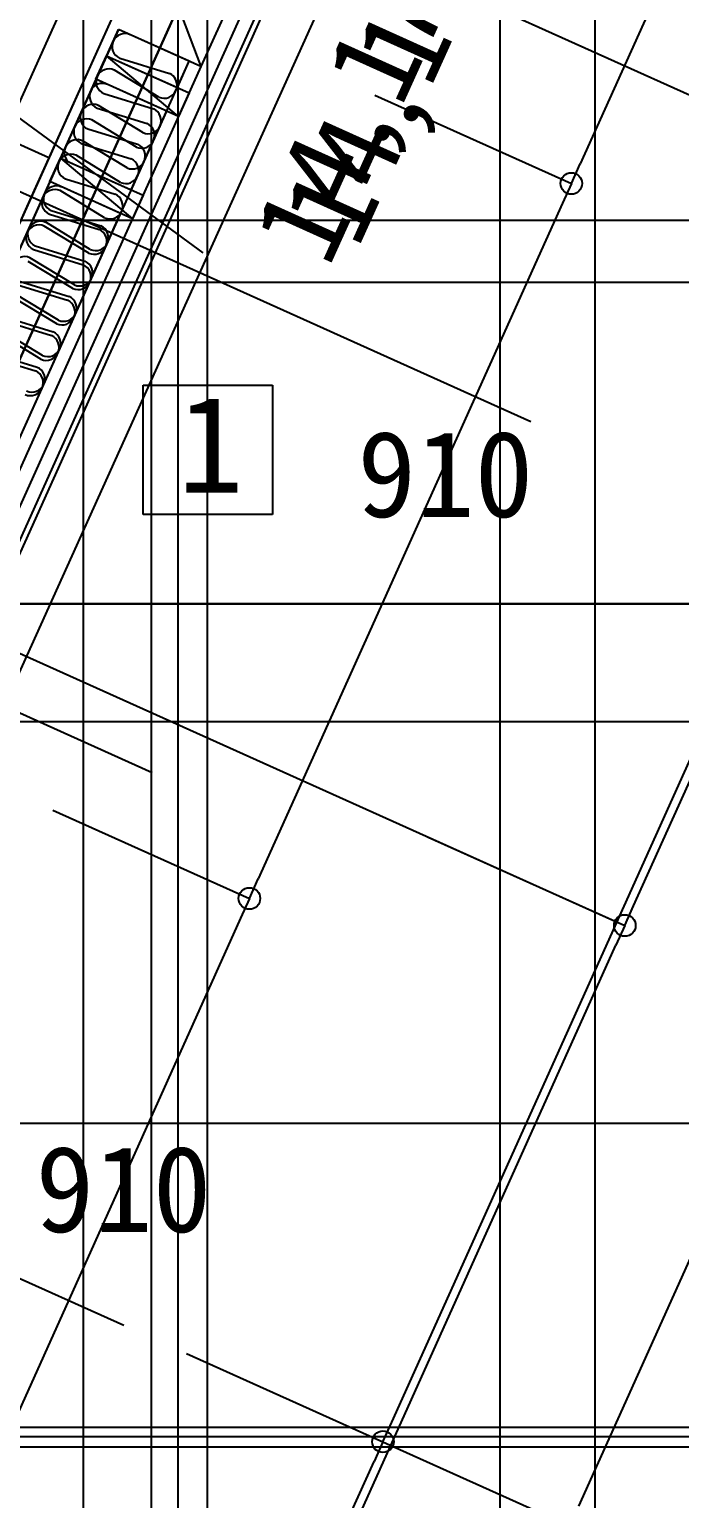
# Model space of a CAD drawing. Header units: metres. Extents: x 10861 to 26950, y 7268 to 22901.
# Drawn here: x 20896 to 21651, y 11675 to 13380 of the extents above; entities that cross this region are included whole.
import ezdxf

# ---------------------------------------------------------------- set-up
doc = ezdxf.new("R2010")
doc.units = ezdxf.units.M

msp = doc.modelspace()

# ---------------------------------------------------------------- linework, layer by layer
at = {"layer": 'COL_1F'}
for p, q in [((21042.9, 13476.1), (21095.5, 13337.3)), ((21138.6, 13433), (21095.5, 13337.3)), ((21095.5, 13337.3), (20999.8, 13380.3))]:
    msp.add_line(p, q, dxfattribs=at)
at = {"layer": 'COL_2F'}
for p, q in [((21042.9, 13476.1), (21095.5, 13337.3)), ((21138.6, 13433), (21095.5, 13337.3)), ((21095.5, 13337.3), (20999.8, 13380.3))]:
    msp.add_line(p, q, dxfattribs=at)
at = {"layer": 'GLID'}
for p, q in [((20959.2, 9325), (20959.2, 22205)), ((20959.2, 9325), (20959.2, 22205)), ((20959.2, 9325), (20959.2, 22205)), ((21038.1, 9325), (21038.1, 22205)), ((21038.1, 9325), (21038.1, 22205)), ((21038.1, 9325), (21038.1, 22205)), ((21069.2, 10010), (21069.2, 22205)), ((21069.2, 10010), (21069.2, 22205)), ((21069.2, 10010), (21069.2, 22205)), ((21102.9, 9325), (21102.9, 22205)), ((21102.9, 9325), (21102.9, 22205)), ((21102.9, 9325), (21102.9, 22205)), ((21442.7, 10010), (21442.7, 22205)), ((21442.7, 10010), (21442.7, 22205)), ((21442.7, 10010), (21442.7, 22205)), ((19544.8, 10019.1), (22036, 15555)), ((19544.8, 10019.1), (22036, 15555)), ((19544.8, 10019.1), (22036, 15555)), ((13801.7, 13158.8), (24358.1, 13158.8)), ((13801.7, 13158.8), (24358.1, 13158.8)), ((13801.7, 13158.8), (24358.1, 13158.8)), ((13801.7, 13087), (24358.1, 13087)), ((13801.7, 13087), (24358.1, 13087)), ((13801.7, 13087), (24358.1, 13087)), ((13801.7, 12713.6), (24358.1, 12713.6)), ((13801.7, 12713.6), (24358.1, 12713.6)), ((13801.7, 12713.6), (24358.1, 12713.6)), ((13801.7, 12576.8), (24358.1, 12576.8)), ((13801.7, 12576.8), (24358.1, 12576.8)), ((13801.7, 12576.8), (24358.1, 12576.8)), ((13953.4, 11758), (24358.1, 11758)), ((13953.4, 11758), (24358.1, 11758)), ((13953.4, 11758), (24358.1, 11758)), ((13514.7, 11735), (24358.1, 11735)), ((13514.7, 11735), (24358.1, 11735)), ((13514.7, 11735), (24358.1, 11735)), ((13801.7, 11747), (24358.1, 11747)), ((13801.7, 11747), (24358.1, 11747)), ((13801.7, 11747), (24358.1, 11747))]:
    msp.add_line(p, q, dxfattribs=at)
at = {"layer": 'WALL_BRACED_1F'}
for p, q in [((21527, 14198.6), (21153.6, 13368.7)), ((21527, 14198.6), (21153.6, 13368.7)), ((21153.6, 13368.7), (20780.1, 12538.9)), ((21153.6, 13368.7), (20780.1, 12538.9)), ((21028.6, 12817.2), (21028.6, 12967.2)), ((21028.6, 12967.2), (21178.6, 12967.2)), ((21178.6, 12967.2), (21178.6, 12817.2)), ((21178.6, 12817.2), (21028.6, 12817.2))]:
    msp.add_line(p, q, dxfattribs=at)
at = {"layer": 'WALL_BRACED_2F'}
for p, q in [((21527, 14198.6), (21153.6, 13368.7)), ((21527, 14198.6), (21153.6, 13368.7)), ((21153.6, 13368.7), (20780.1, 12538.9)), ((21153.6, 13368.7), (20780.1, 12538.9)), ((21028.6, 12817.2), (21028.6, 12967.2)), ((21028.6, 12967.2), (21178.6, 12967.2)), ((21178.6, 12967.2), (21178.6, 12817.2)), ((21178.6, 12817.2), (21028.6, 12817.2))]:
    msp.add_line(p, q, dxfattribs=at)
at = {"layer": 'WALL_NORMAL_1F'}
for p, q in [((21589.2, 14720.7), (20926, 13246.9)), ((20365.1, 11670.2), (21712.8, 14665.1)), ((20379.7, 11663.6), (21727.4, 14658.5)), ((20669.4, 12646.2), (20999.8, 13380.3)), ((21095.5, 13337.3), (20765.2, 12603.2)), ((20973.7, 13322.4), (20986, 13349.8)), ((20986, 13349.8), (21081.8, 13306.7)), ((21069.5, 13279.3), (20986, 13349.8)), ((21069.5, 13279.3), (20973.7, 13322.4)), ((21081.8, 13306.7), (21069.5, 13279.3)), ((20926, 13246.9), (20898.6, 13186)), ((20898.6, 13186), (20427.5, 12139))]:
    msp.add_line(p, q, dxfattribs=at)
at = {"layer": 'WALL_NORMAL_2F'}
for p, q in [((20207.6, 11320.1), (21665.5, 14560.1)), ((20222.1, 11313.5), (21680.1, 14553.5)), ((21493.5, 14508), (20724.7, 12799.6)), ((20731, 12783), (20999.8, 13380.3)), ((21095.5, 13337.3), (20826.7, 12739.9)), ((20920.2, 13203.6), (20932.5, 13230.9)), ((20932.5, 13230.9), (21028.3, 13187.8)), ((20932.5, 13230.9), (21016, 13160.5)), ((21016, 13160.5), (20920.2, 13203.6)), ((21028.3, 13187.8), (21016, 13160.5))]:
    msp.add_line(p, q, dxfattribs=at)
at = {"layer": 'データ 001_1F'}
for p, q in [((18710.5, 8165), (23230.6, 18209.7)), ((21316.8, 11763.8), (22363.2, 14089.2)), ((21597.4, 12363), (22372.4, 14085)), ((21888.3, 14008.5), (21535.4, 13224.3)), ((21888.3, 14008.5), (21535.4, 13224.3)), ((20150.8, 13984.5), (21946.8, 13176.3)), ((22579.8, 13991.7), (21533.4, 11666.3)), ((19872.5, 13647.8), (21478, 12925.3)), ((21297.2, 13304.1), (21525.2, 13201.5)), ((21297.2, 13304.1), (21297.2, 13304.1)), ((21297.2, 13304.1), (21297.2, 13304.1)), ((21297.2, 13304.1), (21297.2, 13304.1)), ((21297.2, 13304.1), (21525.2, 13201.5)), ((21297.2, 13304.1), (21297.2, 13304.1)), ((21525.2, 13201.5), (21535.4, 13224.3)), ((21525.2, 13201.5), (21535.4, 13224.3)), ((21525.2, 13201.5), (21514.9, 13178.7)), ((21525.2, 13201.5), (21514.9, 13178.7)), ((21525.2, 13201.5), (21525.2, 13201.5)), ((21525.2, 13201.5), (21525.2, 13201.5)), ((21514.9, 13178.7), (21162, 12394.4)), ((21514.9, 13178.7), (21162, 12394.4)), ((19776.1, 13087.9), (21038.8, 12517.7)), ((19400.6, 12598.6), (21006.1, 11876.2)), ((20923.8, 12474.2), (21151.7, 12371.6)), ((20923.8, 12474.2), (20923.8, 12474.2)), ((20923.8, 12474.2), (20923.8, 12474.2)), ((20923.8, 12474.2), (20923.8, 12474.2)), ((20923.8, 12474.2), (21151.7, 12371.6)), ((20923.8, 12474.2), (20923.8, 12474.2)), ((21359.2, 12442.8), (21587.2, 12340.2)), ((21359.2, 12442.8), (21359.2, 12442.8)), ((21359.2, 12442.8), (21359.2, 12442.8)), ((21151.7, 12371.6), (21162, 12394.4)), ((21151.7, 12371.6), (21162, 12394.4)), ((21151.7, 12371.6), (21141.5, 12348.8)), ((21151.7, 12371.6), (21141.5, 12348.8)), ((21151.7, 12371.6), (21151.7, 12371.6)), ((21151.7, 12371.6), (21151.7, 12371.6)), ((21141.5, 12348.8), (20788.6, 11564.6)), ((21141.5, 12348.8), (20788.6, 11564.6)), ((21587.2, 12340.2), (21597.4, 12363)), ((21587.2, 12340.2), (21576.9, 12317.4)), ((21587.2, 12340.2), (21587.2, 12340.2)), ((20612.6, 10174.4), (21576.9, 12317.4)), ((26390, 12110.3), (20020, 12110.3)), ((21078.6, 11843.5), (21306.6, 11741)), ((21078.6, 11843.5), (21078.6, 11843.5)), ((21078.6, 11843.5), (21078.6, 11843.5)), ((21306.6, 11741), (21316.8, 11763.8)), ((21295.2, 11746.1), (21523.1, 11643.5)), ((21295.2, 11746.1), (21295.2, 11746.1)), ((21295.2, 11746.1), (21295.2, 11746.1)), ((21306.6, 11741), (21296.3, 11718.2)), ((21306.6, 11741), (21306.6, 11741)), ((20979.9, 11015), (21296.3, 11718.2))]:
    msp.add_line(p, q, dxfattribs=at)
for centre in [(21525.2, 13201.5), (21525.2, 13201.5), (21525.2, 13201.5), (21525.2, 13201.5), (21151.7, 12371.6), (21151.7, 12371.6), (21151.7, 12371.6), (21151.7, 12371.6), (21587.2, 12340.2), (21587.2, 12340.2), (21306.6, 11741), (21306.6, 11741)]:
    msp.add_circle(centre, 12.5, dxfattribs=at)
at = {"layer": 'データ 001_2F'}
for p, q in [((18841.9, 8457.1), (23230.6, 18209.7)), ((21552.8, 10028.3), (21552.8, 14636.4)), ((21597.4, 12363), (22372.4, 14085)), ((21888.3, 14008.5), (21535.4, 13224.3)), ((22579.8, 13991.7), (21533.4, 11666.3)), ((21297.2, 13304.1), (21297.2, 13304.1)), ((21297.2, 13304.1), (21525.2, 13201.5)), ((21297.2, 13304.1), (21297.2, 13304.1)), ((21525.2, 13201.5), (21535.4, 13224.3)), ((21525.2, 13201.5), (21514.9, 13178.7)), ((21525.2, 13201.5), (21525.2, 13201.5)), ((21514.9, 13178.7), (21162, 12394.4)), ((19777.3, 13154.6), (21573.3, 12346.4)), ((26319.4, 12713.6), (11602.5, 12713.6)), ((20923.8, 12474.2), (20923.8, 12474.2)), ((20923.8, 12474.2), (21151.7, 12371.6)), ((20923.8, 12474.2), (20923.8, 12474.2)), ((21359.2, 12442.8), (21587.2, 12340.2)), ((21359.2, 12442.8), (21359.2, 12442.8)), ((21359.2, 12442.8), (21359.2, 12442.8)), ((21151.7, 12371.6), (21162, 12394.4)), ((21151.7, 12371.6), (21141.5, 12348.8)), ((21151.7, 12371.6), (21151.7, 12371.6)), ((21141.5, 12348.8), (20788.6, 11564.6)), ((21587.2, 12340.2), (21597.4, 12363)), ((21587.2, 12340.2), (21576.9, 12317.4)), ((21587.2, 12340.2), (21587.2, 12340.2)), ((20612.6, 10174.4), (21576.9, 12317.4)), ((21295.2, 11746.1), (21523.1, 11643.5)), ((21295.2, 11746.1), (21295.2, 11746.1)), ((21295.2, 11746.1), (21295.2, 11746.1))]:
    msp.add_line(p, q, dxfattribs=at)
for centre in [(21525.2, 13201.5), (21525.2, 13201.5), (21151.7, 12371.6), (21151.7, 12371.6), (21587.2, 12340.2), (21587.2, 12340.2)]:
    msp.add_circle(centre, 12.5, dxfattribs=at)
at = {"layer": 'データ 001_3F'}
msp.add_line((22724.7, 17085.6), (19772.5, 10525), dxfattribs=at)
at = {"layer": '断熱材_1F'}
for p, q in [((20999.8, 13380.3), (20986, 13349.8)), ((21081.9, 13343.4), (20999.8, 13380.3)), ((20986, 13349.8), (21068.1, 13312.8)), ((21001.2, 13346.8), (21058.9, 13329)), ((21068.1, 13312.8), (21081.9, 13343.4)), ((20973.7, 13322.4), (20799.3, 12934.8)), ((21055.8, 13285.5), (20973.7, 13322.4)), ((20881.4, 12897.9), (21055.8, 13285.5)), ((20975.1, 13288.9), (21032.9, 13271.1)), ((21020.6, 13243.8), (20968.9, 13275.2)), ((21002.1, 13202.7), (20950.5, 13234.2)), ((20956.6, 13247.9), (21014.4, 13230.1)), ((20938.2, 13206.8), (20995.9, 13189)), ((20983.6, 13161.7), (20932, 13193.2)), ((20919.7, 13165.8), (20977.5, 13148)), ((20965.2, 13120.7), (20913.5, 13152.1)), ((20901.2, 13124.8), (20959, 13107)), ((20946.7, 13079.6), (20895.1, 13111.1)), ((20882.8, 13083.7), (20940.5, 13065.9)), ((20928.2, 13038.6), (20876.6, 13070)), ((20864.3, 13042.7), (20922.1, 13024.9)), ((20909.8, 12997.5), (20858.1, 13029)), ((20845.8, 13001.6), (20903.6, 12983.9))]:
    msp.add_line(p, q, dxfattribs=at)
for centre, start, end in [((21007.3, 13360.5), 65.7723, -114.2277), ((21052.8, 13315.4), -8.8581, 65.7723), ((20981.2, 13302.6), 65.7723, -114.2277), ((20962.8, 13261.5), 65.7723, -114.2277), ((21026.7, 13257.4), -114.2277, 65.7723), ((20944.3, 13220.5), 65.7723, -114.2277), ((21008.3, 13216.4), -114.2277, 65.7723), ((20925.8, 13179.5), 65.7723, -114.2277), ((20989.8, 13175.4), -114.2277, 65.7723), ((20907.4, 13138.4), 65.7723, -114.2277), ((20971.3, 13134.3), -114.2277, 65.7723), ((20952.9, 13093.3), -114.2277, 65.7723), ((20934.4, 13052.3), -114.2277, 65.7723), ((20915.9, 13011.2), -114.2277, 65.7723), ((20897.5, 12970.2), -114.2277, 65.7723)]:
    msp.add_arc(centre, 15, start, end, dxfattribs=at)
at = {"layer": '断熱材_2F'}
for p, q in [((20999.8, 13380.3), (20932.5, 13230.9)), ((21081.9, 13343.4), (20999.8, 13380.3)), ((21001.2, 13346.8), (21058.9, 13329)), ((21014.6, 13194), (21081.9, 13343.4)), ((21046.6, 13301.7), (20995, 13333.2)), ((20982.7, 13305.8), (21040.5, 13288)), ((21028.2, 13260.7), (20976.5, 13292.1)), ((21009.7, 13219.6), (20958.1, 13251.1)), ((20964.2, 13264.8), (21022, 13247)), ((20932.5, 13230.9), (21014.6, 13194)), ((20920.2, 13203.6), (20745.8, 12816)), ((21002.3, 13166.6), (20920.2, 13203.6)), ((20827.9, 12779.1), (21002.3, 13166.6)), ((20921.6, 13170), (20979.4, 13152.3)), ((20967.1, 13124.9), (20915.4, 13156.4)), ((20948.6, 13083.9), (20897, 13115.3)), ((20903.1, 13129), (20960.9, 13111.2)), ((20884.7, 13088), (20942.5, 13070.2)), ((20930.1, 13042.8), (20878.5, 13074.3)), ((20866.2, 13046.9), (20924, 13029.1)), ((20911.7, 13001.8), (20860, 13033.3)), ((20847.7, 13005.9), (20905.5, 12988.1))]:
    msp.add_line(p, q, dxfattribs=at)
for centre, start, end in [((21007.3, 13360.5), 65.7723, -114.2277), ((20988.8, 13319.5), 65.7723, -114.2277), ((21052.8, 13315.4), -114.2277, 65.7723), ((20970.4, 13278.4), 65.7723, -114.2277), ((21034.3, 13274.3), -114.2277, 65.7723), ((20951.9, 13237.4), 65.7723, -136.6179), ((21015.9, 13233.3), -114.2277, 65.7723), ((20927.7, 13183.7), 65.7723, -114.2277), ((20909.3, 13142.7), 65.7723, -114.2277), ((20973.2, 13138.6), -114.2277, 65.7723), ((20890.8, 13101.6), 65.7723, -114.2277), ((20954.8, 13097.5), -114.2277, 65.7723), ((20936.3, 13056.5), -114.2277, 65.7723), ((20917.8, 13015.5), -114.2277, 65.7723), ((20899.4, 12974.4), -114.2277, 65.7723)]:
    msp.add_arc(centre, 15, start, end, dxfattribs=at)
at = {"layer": '部屋_1F'}
msp.add_line((19069.8, 8614.6), (24901.7, 21530), dxfattribs=at)
at = {"layer": '部屋_2F'}
msp.add_line((19069.8, 8614.6), (24901.7, 21530), dxfattribs=at)
at = {"layer": '階段_踊場_1F'}
for p, q in [((20725.4, 13393.8), (21097.7, 13121.1)), ((20919, 13231.3), (20866.6, 13254.9))]:
    msp.add_line(p, q, dxfattribs=at)
at = {"layer": '階段_踊場_2F'}
for p, q in [((20672.3, 12823.2), (21441.1, 14531.5)), ((20919, 13231.3), (20866.6, 13254.9))]:
    msp.add_line(p, q, dxfattribs=at)

# ---------------------------------------------------------------- texts
at = {"layer": 'WALL_BRACED_1F'}
msp.add_text('1', height=112, dxfattribs=at).set_placement((21068.6, 12842.7))
at = {"layer": 'WALL_BRACED_2F'}
msp.add_text('1', height=112, dxfattribs=at).set_placement((21068.6, 12842.7))
at = {"layer": 'データ 001_1F'}
for p in [(21276.9, 12814.3), (21276.9, 12814.3), (20903.5, 11984.4), (20903.5, 11984.4)]:
    msp.add_text('910', height=100, dxfattribs=at).set_placement(p)
at = {"layer": 'データ 001_2F'}
for p in [(21276.9, 12814.3), (20903.5, 11984.4)]:
    msp.add_text('910', height=100, dxfattribs=at).set_placement(p)
at = {"layer": '部屋_1F'}
msp.add_text('14,171', height=100, rotation=65.6987, dxfattribs=at).set_placement((21277.3, 13124.3))
at = {"layer": '部屋_2F'}
msp.add_text('14,171', height=100, rotation=65.6987, dxfattribs=at).set_placement((21243.4, 13101.7))

doc.saveas('drawing.dxf')
